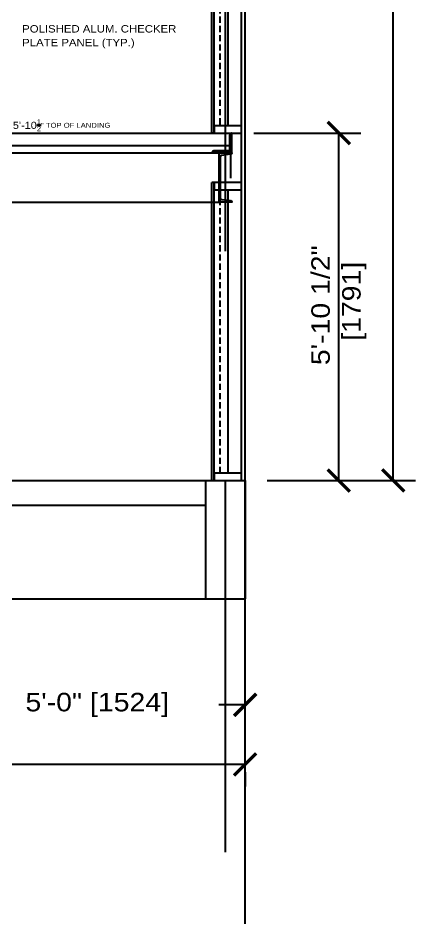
# Model space of a CAD drawing. Header units: inches. Extents: x -54 to 1371, y 14 to 582.
# Drawn here: x 548.7 to 630.4, y 13.7 to 197.5 of the extents above; entities that cross this region are included whole.
import ezdxf

# ---------------------------------------------------------------- set-up
doc = ezdxf.new("R2010")
doc.units = ezdxf.units.IN
doc.header["$MEASUREMENT"] = 0
doc.linetypes.add('HIDDEN', pattern=[0.375, 0.25, -0.125])
for name, color, linetype in [('Arch_Section_Insul', 11, 'BATTING'), ('Arch_Section_VP', 71, 'HIDDEN'), ('Arch_Section_Wall', 131, 'Continuous'), ('Dim', 5, 'Continuous'), ('Dim @ 24', 5, 'Continuous'), ('Dim @ 48', 5, 'Continuous'), ('LAYER11A', 11, 'Continuous'), ('Mleader @ 24', 5, 'Continuous'), ('Struc_Section_Conc', 71, 'Continuous'), ('Struc_Section_Dim', 5, 'Continuous'), ('Struc_Section_Steel', 11, 'Continuous'), ('Structural_Section_StAngle', 2, 'Continuous')]:
    doc.layers.add(name, color=color, linetype=linetype)
doc.styles.add('ROMANS', font='txt', dxfattribs={"width": 1.15})
doc.linetypes.add('BATTING', pattern='A,0.0001,-0.1,[134,ltypeshp.shx,S=0.1,R=0,X=-0.1,Y=0],-0.2,[134,ltypeshp.shx,S=0.1,R=180,X=0.1,Y=0],-0.1', length=0.4001)
doc.dimstyles.new('ROMANS', dxfattribs={"dimtxt": 0.078125, "dimasz": 0.09375, "dimexe": 0.09375, "dimexo": 0.09375, "dimgap": 0.0625, "dimtad": 0, "dimtih": 1, "dimdec": 4, "dimzin": 0, "dimdsep": 46, "dimtxsty": 'ROMANS', "dimcen": 0.0625, "dimadec": 0, "dimazin": 0, "dimtfac": 1, "dimtdec": 4, "dimtofl": 0, "dimtmove": 0, "dimatfit": 3, "dimfxl": 1, "dimtolj": 1, "dimtzin": 0, "dimarcsym": 0})
doc.dimstyles.new('ROMANS-beside', dxfattribs={"dimtxt": 0.078125, "dimasz": 0.09375, "dimexe": 0.09375, "dimexo": 0.09375, "dimgap": 0.0625, "dimtad": 1, "dimtih": 1, "dimdec": 4, "dimzin": 0, "dimdsep": 46, "dimtxsty": 'ROMANS', "dimcen": 0.0625, "dimadec": 0, "dimazin": 0, "dimtfac": 1, "dimtdec": 4, "dimtofl": 0, "dimtmove": 0, "dimatfit": 3, "dimfxl": 1, "dimtolj": 1, "dimtzin": 0, "dimarcsym": 0})

# ---------------------------------------------------------------- blocks, each defined once
blk = doc.blocks.new('C250X23')
at = {"layer": 'Struc_Section_Steel'}
blk.add_lwpolyline([(2.34, 0.29, -0.361844), (2.56, 0.05), (2.56, 0), (0, 0), (0, 10), (2.56, 10), (2.56, 9.95, -0.361844), (2.34, 9.71), (0.46, 9.45, 0.374734), (0.24, 9.2), (0.24, 0.8, 0.374734), (0.46, 0.55)], format="xyb", close=True, dxfattribs=at)
blk = doc.blocks.new('_ARCHTICK')
at = {"color": 0, "linetype": 'Continuous', "const_width": 0.15}
blk.add_lwpolyline([(-0.5, -0.5), (0.5, 0.5)], dxfattribs=at)
blk = doc.blocks.new('*D19')
at = {"layer": 'DEFPOINTS', "color": 0, "transparency": 16777216}
for p in [(592.02, 174.19), (613.74, 174.19), (594.74, 103.69)]:
    blk.add_point(p, dxfattribs=at)
at = {"layer": 'Dim', "lineweight": -2, "transparency": 16777216}
for p, q in [((596.52, 174.19), (618.24, 174.19)), ((613.74, 103.59), (613.74, 174.28)), ((599.24, 103.69), (618.24, 103.69))]:
    blk.add_line(p, q, dxfattribs=at)
at = {"layer": 'Dim', "lineweight": -2, "transparency": 16777216, "xscale": 4.5, "yscale": 4.5, "zscale": 4.5}
for p, rotation in [((613.74, 174.19), 90), ((613.74, 103.69), 270)]:
    blk.add_blockref('_ARCHTICK', p, dxfattribs=dict(at, rotation=rotation))
at = {"layer": 'Dim', "transparency": 16777216, "insert": (613.74, 139.25), "char_height": 3.75, "attachment_point": 5, "rotation": 90, "style": 'ROMANS'}
blk.add_mtext('\\A1;5\'-10 1/2"\\P [1791]', dxfattribs=at)
blk = doc.blocks.new('*D20')
at = {"layer": 'DEFPOINTS', "color": 0, "transparency": 16777216}
for p in [(322.74, 49), (594.74, 49), (594.74, 46.08)]:
    blk.add_point(p, dxfattribs=at)
at = {"layer": 'Dim', "lineweight": -2, "transparency": 16777216}
for p, q in [((322.65, 46.08), (432.02, 46.08)), ((594.83, 46.08), (485.46, 46.08)), ((322.74, 44.5), (322.74, 41.58)), ((594.74, 44.5), (594.74, 41.58))]:
    blk.add_line(p, q, dxfattribs=at)
at = {"layer": 'Dim', "lineweight": -2, "transparency": 16777216, "xscale": 4.5, "yscale": 4.5, "zscale": 4.5, "rotation": 180}
blk.add_blockref('_ARCHTICK', (322.74, 46.08), dxfattribs=at)
at = {"layer": 'Dim', "lineweight": -2, "transparency": 16777216, "xscale": 4.5, "yscale": 4.5, "zscale": 4.5}
blk.add_blockref('_ARCHTICK', (594.74, 46.08), dxfattribs=at)
at = {"layer": 'Dim', "transparency": 16777216, "insert": (458.74, 46.08), "char_height": 3.75, "attachment_point": 5, "style": 'ROMANS'}
blk.add_mtext('\\A1;22\'-8" [6909]', dxfattribs=at)
blk = doc.blocks.new('*D21')
at = {"layer": 'DEFPOINTS', "color": 0, "transparency": 16777216}
for p in [(534.74, 103.69), (534.74, 58.15), (594.74, 56.26)]:
    blk.add_point(p, dxfattribs=at)
at = {"layer": 'Dim', "lineweight": -2, "transparency": 16777216}
for p, q in [((534.74, 99.19), (534.74, 53.65)), ((594.74, 60.76), (594.74, 62.65)), ((534.65, 58.15), (540.08, 58.15)), ((594.83, 58.15), (589.41, 58.15))]:
    blk.add_line(p, q, dxfattribs=at)
at = {"layer": 'Dim', "lineweight": -2, "transparency": 16777216, "xscale": 4.5, "yscale": 4.5, "zscale": 4.5, "rotation": 180}
blk.add_blockref('_ARCHTICK', (534.74, 58.15), dxfattribs=at)
at = {"layer": 'Dim', "lineweight": -2, "transparency": 16777216, "xscale": 4.5, "yscale": 4.5, "zscale": 4.5}
blk.add_blockref('_ARCHTICK', (594.74, 58.15), dxfattribs=at)
at = {"layer": 'Dim', "transparency": 16777216, "insert": (564.74, 58.15), "char_height": 3.75, "attachment_point": 5, "style": 'ROMANS'}
blk.add_mtext('\\A1;5\'-0" [1524]', dxfattribs=at)
blk = doc.blocks.new('*D23')
at = {"layer": 'DEFPOINTS', "color": 0, "transparency": 16777216}
for p in [(594.74, 493.69), (594.74, 103.69), (624.8, 103.69)]:
    blk.add_point(p, dxfattribs=at)
at = {"layer": 'Dim', "lineweight": -2, "transparency": 16777216}
for p, q in [((599.24, 493.69), (629.3, 493.69)), ((624.8, 493.78), (624.8, 325.41)), ((624.8, 103.59), (624.8, 271.97)), ((599.24, 103.69), (629.3, 103.69))]:
    blk.add_line(p, q, dxfattribs=at)
at = {"layer": 'Dim', "lineweight": -2, "transparency": 16777216, "xscale": 4.5, "yscale": 4.5, "zscale": 4.5}
for p, rotation in [((624.8, 493.69), 90), ((624.8, 103.69), 270)]:
    blk.add_blockref('_ARCHTICK', p, dxfattribs=dict(at, rotation=rotation))
at = {"layer": 'Dim', "transparency": 16777216, "insert": (624.8, 298.69), "char_height": 3.75, "attachment_point": 5, "rotation": 90, "style": 'ROMANS'}
blk.add_mtext('\\A1;32\'-6" [9906]', dxfattribs=at)

msp = doc.modelspace()

# ---------------------------------------------------------------- hatches: boundary and pattern name
at = {"layer": 'Structural_Section_StAngle'}
h = msp.add_hatch(dxfattribs=at)
h.set_pattern_fill('STEEL', color=256, style=0)
h.set_pattern_definition([(135, (6748.37197, -5985.63516), (0.265165043, 0.265165043), []), (135, (6748.27822, -5985.88424), (0.265165043, 0.265165043), [])])
h.paths.add_polyline_path([(588.39624, 170.56352, 0.414213568), (588.02124, 170.18852), (592.02124, 170.18852), (592.02124, 174.18852, 0.414213568), (591.64624, 173.81352), (591.64624, 170.56352)])

# ---------------------------------------------------------------- linework, layer by layer
at = {"layer": 'Arch_Section_Insul', "linetype": 'BATTING', "ltscale": 0.1}
for p, q in [((591.24124, 229.31352), (591.24124, 175.68852)), ((591.84624, 165.01053), (591.84624, 173.47602)), ((591.24124, 162.68852), (591.24124, 105.18852))]:
    msp.add_line(p, q, dxfattribs=at)
at = {"layer": 'Arch_Section_VP', "linetype": 'HIDDEN', "ltscale": 5}
for p, q in [((589.61624, 467.81352), (589.61624, 175.68852)), ((589.61624, 162.68852), (589.61624, 105.18852))]:
    msp.add_line(p, q, dxfattribs=at)
at = {"layer": 'Arch_Section_Wall'}
for p, q in [((593.99124, 103.68852), (593.99124, 467.43852)), ((594.74124, 103.68852), (594.74124, 467.43852)), ((587.99124, 174.18852), (587.99124, 229.31352)), ((588.49124, 174.18852), (588.49124, 229.31352)), ((587.99124, 103.68852), (587.99124, 164.18852)), ((588.49124, 164.18852), (587.99124, 164.18852)), ((588.49124, 103.68852), (588.49124, 164.18852))]:
    msp.add_line(p, q, dxfattribs=at)
at = {"layer": 'Arch_Section_Wall', "ltscale": 0.1}
msp.add_line((588.49124, 174.18852), (587.99124, 174.18852), dxfattribs=at)
at = {"layer": 'Arch_Section_Wall'}
for points in [[(588.49124, 174.18852), (593.99124, 174.18852), (593.99124, 175.68852), (588.49124, 175.68852)], [(588.49124, 162.68852), (593.99124, 162.68852), (593.99124, 164.18852), (588.49124, 164.18852)], [(588.49124, 103.68852), (593.99124, 103.68852), (593.99124, 105.18852), (588.49124, 105.18852)]]:
    msp.add_lwpolyline(points, close=True, dxfattribs=at)
at = {"layer": 'Dim', "ltscale": 0.2}
msp.add_line((536.02124, 174.18852), (583.613, 174.18852), dxfattribs=at)
at = {"layer": 'LAYER11A'}
for p, q in [((322.74124, 103.68852), (594.74124, 103.68852)), ((586.74124, 79.68852), (586.74124, 103.68852)), ((594.74124, 103.68852), (594.74124, 98.68852)), ((594.74124, 103.68852), (594.74124, 79.68852)), ((330.74124, 98.68852), (586.74124, 98.68852)), ((330.74124, 79.68852), (586.74124, 79.68852)), ((586.74124, 79.68852), (594.74124, 79.68852))]:
    msp.add_line(p, q, dxfattribs=at)
at = {"layer": 'Struc_Section_Conc', "ltscale": 2}
msp.add_line((533.46124, 174.18852), (592.02124, 174.18852), dxfattribs=at)
at = {"layer": 'Struc_Section_Conc', "ltscale": 20}
msp.add_line((533.46124, 171.68852), (591.64624, 171.68852), dxfattribs=at)
at = {"layer": 'Struc_Section_Dim', "ltscale": 10}
for p, q in [((590.74124, 150.20389), (590.74124, 280.49184)), ((590.74124, 28.23216), (590.74124, 103.68852))]:
    msp.add_line(p, q, dxfattribs=at)
at = {"layer": 'Struc_Section_Dim', "ltscale": 0.1}
msp.add_line((594.74124, 13.71148), (594.74124, 268.16118), dxfattribs=at)
at = {"layer": 'Struc_Section_Steel'}
for p, q in [((536.02124, 170.18852), (589.46124, 170.18852)), ((536.02124, 160.18852), (589.46124, 160.18852))]:
    msp.add_line(p, q, dxfattribs=at)
at = {"layer": 'Structural_Section_StAngle', "ltscale": 5}
for p, q in [((591.64624, 170.56352), (591.64624, 173.81352)), ((592.02124, 170.18852), (592.02124, 174.18852)), ((592.02124, 170.18852), (588.02124, 170.18852)), ((591.64624, 170.56352), (588.39624, 170.56352))]:
    msp.add_line(p, q, dxfattribs=at)
at = {"layer": 'Structural_Section_StAngle'}
msp.add_line((592.02124, 174.18852), (592.02124, 174.18852), dxfattribs=at)
at = {"layer": 'Structural_Section_StAngle', "ltscale": 5}
for centre in [(592.02124, 173.81352), (588.39624, 170.18852)]:
    msp.add_arc(centre, 0.375, 90, 180, dxfattribs=at)

# ---------------------------------------------------------------- block references
at = {"layer": 'Struc_Section_Steel'}
msp.add_blockref('C250X23', (589.46124, 160.18852), dxfattribs=at)

# ---------------------------------------------------------------- texts
at = {"layer": 'Dim @ 24', "ltscale": 0.1, "insert": (540.73661, 176.97201), "char_height": 1.44, "attachment_point": 1, "style": 'ROMANS'}
msp.add_mtext('\\A1;ELEV. 5\'-10\\H0.7x;\\S1/2;" TOP OF LANDING', dxfattribs=at)
at = {"layer": 'Mleader @ 24', "width": 1.15}
for s, p in [('POLISHED ALUM. CHECKER', (549.51813, 194.59648)), ('PLATE PANEL (TYP.)', (549.51813, 191.81076))]:
    msp.add_text(s, height=1.5, dxfattribs=at).set_placement(p)

# ---------------------------------------------------------------- dimensions: what is measured, and where the dimension line sits
at = {"layer": 'Dim @ 48'}
dim = msp.add_linear_dim(base=(624.80259, 103.68852), p1=(594.74126, 493.68855), p2=(594.74126, 103.68852), angle=90, dimstyle='ROMANS', override={"dimscale": 48, "dimtxt": 0.078125, "dimasz": 0.09375, "dimexe": 0.09375, "dimexo": 0.09375, "dimgap": 0.0625, "dimcen": 0.0625, "dimtix": 0, "dimtofl": 0, "dimtmove": 2, "dimatfit": 0}, dxfattribs=at)
dim.commit()
dim.dimension.update_dxf_attribs({"geometry": '*D23', "text_midpoint": (624.80259, 298.68853)})
dim = msp.add_linear_dim(base=(613.73784, 174.18852), p1=(594.74124, 103.68852), p2=(592.02124, 174.18852), angle=90, dimstyle='ROMANS-beside', override={"dimscale": 48, "dimtxt": 0.078125, "dimasz": 0.09375, "dimexe": 0.09375, "dimexo": 0.09375, "dimgap": 0.0625, "dimcen": 0.0625, "dimtix": 0, "dimtofl": 0, "dimtmove": 0, "dimatfit": 0}, dxfattribs=at)
dim.commit()
dim.dimension.update_dxf_attribs({"geometry": '*D19', "text_midpoint": (613.73784, 139.24766), "dimtype": 128})
for base, p1, p2, picture, middle in [((534.74124, 58.14885), (594.74124, 56.26032), (534.74124, 103.68852), '*D21', (564.74124, 58.14885)), ((594.74124, 46.07771), (322.74124, 49.00431), (594.74124, 49.00431), '*D20', (458.74124, 46.07771))]:
    dim = msp.add_linear_dim(base=base, p1=p1, p2=p2, dimstyle='ROMANS', override={"dimscale": 48, "dimtxt": 0.078125, "dimasz": 0.09375, "dimexe": 0.09375, "dimexo": 0.09375, "dimgap": 0.0625, "dimcen": 0.0625, "dimtix": 0, "dimtofl": 0, "dimtmove": 2, "dimatfit": 0}, dxfattribs=at)
    dim.commit()
    dim.dimension.update_dxf_attribs({"geometry": picture, "text_midpoint": middle})

doc.saveas('drawing.dxf')
